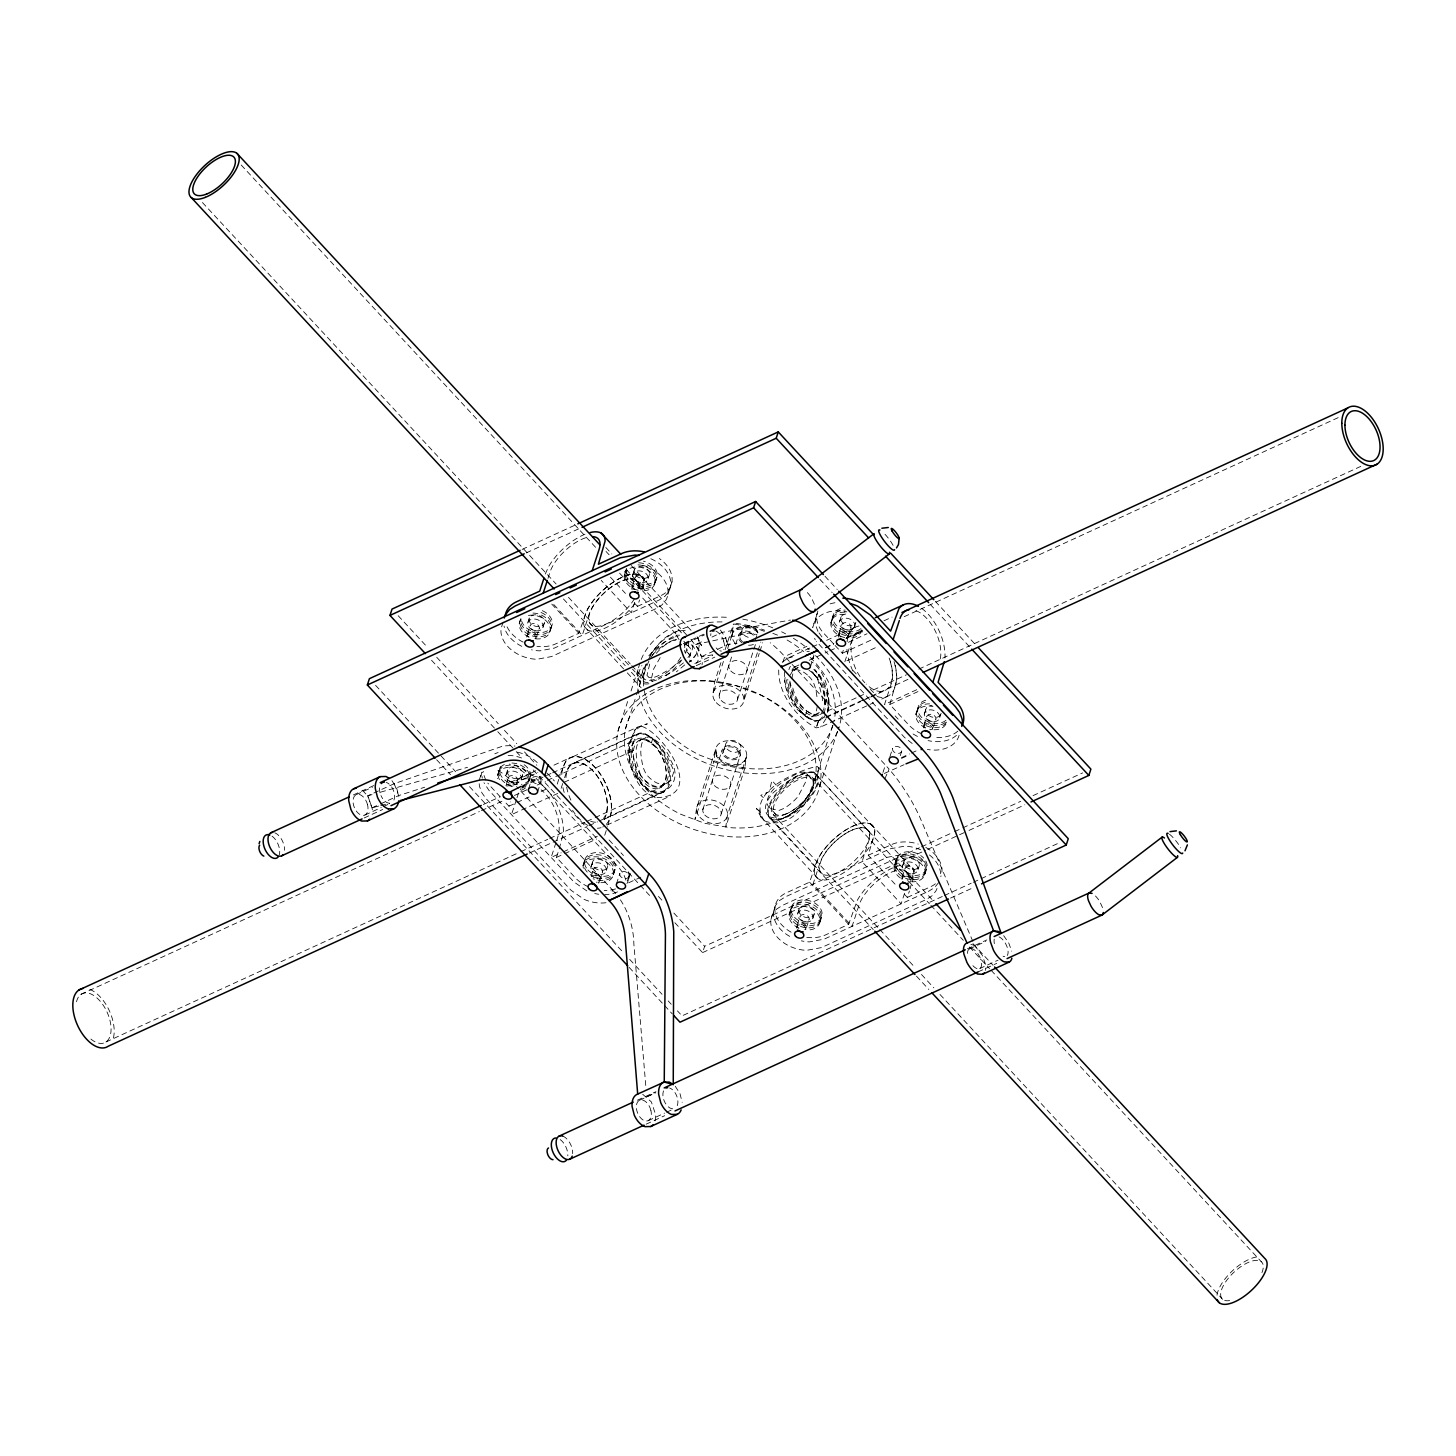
<?xml version="1.0" encoding="UTF-8"?>
<svg xmlns="http://www.w3.org/2000/svg" width="1456" height="1456" viewBox="0 0 1456 1456"><rect width="100%" height="100%" fill="white"/><g stroke="black" fill="none" stroke-linecap="round" stroke-linejoin="round"><path stroke-width="0.75" stroke-dasharray="5 3.75" d="M824.187 713.44L825.443 707.197L824.66 691.764L819.764 675.93L814.905 669.796L820.056 675.802A31.741 17.472 65.4 0 1 827.9 711.729M827.845 711.001C830.138 693.602 826.535 671.98 811.119 661.461M641.787 726.307C665.228 734.625 705.286 796.104 657.475 797.597C629.538 793.229 615.287 730.694 647.356 723.85L637.582 727.09L570.388 757.884M697.096 636.854C702.556 645.718 696.678 656.237 689.452 662.043L695.804 654.927M764.273 820.62C745.053 793.52 796.086 770.77 817.125 766.329L873.691 827.336A38.165 16.344 -42.8 0 1 836.272 876.803A38.165 16.344 -42.8 0 1 823.532 850.359A38.165 16.344 -42.8 0 1 873.691 827.336M827.499 712.494L828.773 702.793M673.782 771.844L670.961 780.543L660.587 786.367M778.723 669.96C778.068 693.456 795.868 717.189 816.124 727.854L820.674 727.017L873.6 702.757M784.602 671.616C782.928 691.764 797.142 712.839 814.978 721.539L821.876 719.428M785.112 677.44L784.456 682.245L787.387 693.511A25.425 14.742 61 0 0 797.761 709.855L805.587 716.316L808.917 717.48L819.146 713.622A25.334 13.941 65.4 0 1 807.152 711.256L802.948 707.489A25.334 13.941 65.4 0 1 792.191 684.538M764.327 631.322L754.718 627.682L733.478 623.969L731.804 635.653A15.907 11.393 18 0 1 742.851 627.336A15.907 11.393 18 0 1 759.322 633.651M689.616 657.42L691.072 651.596L690.18 648.102L683.792 641.222M643.042 589.225L644.153 583.31A38.693 16.58 -42.8 0 0 621.967 577.304A38.693 16.58 -42.8 0 0 587.423 609.336L578.815 633.287L555.646 643.916A31.795 22.805 18 0 1 536.918 646.3M825.497 704.504L827.9 693.311L825.516 703.703M503.157 622.094L501.101 628.41A31.795 22.805 18 0 0 536.845 659.277L551.533 656.565L656.547 608.39L662.116 604.804L665.993 600.036A31.795 22.805 18 0 0 640.258 564.582M519.282 623.514L520.666 619.291A15.907 11.393 18 0 0 534.479 634.197A15.907 11.393 18 0 0 551.551 626.371A15.907 11.393 18 0 0 537.737 611.465M527.982 622.167L529.347 617.963M480.717 776.266L482.082 772.044A31.795 22.805 18 0 0 482.3 778.177M527.363 634.434L530.093 625.989M547.984 578.378L550.04 572.044A32.287 13.832 -42.8 0 1 587.605 537.228M536.627 636.545L539.357 628.118M542.87 627.718A7.953 5.697 18 0 0 533.606 619A7.953 5.697 18 0 0 529.784 628.118A7.953 5.697 18 0 0 542.87 627.718L544.235 623.496A7.953 5.697 18 0 0 534.971 614.778A7.953 5.697 18 0 0 531.149 623.896A7.953 5.697 18 0 0 544.235 623.496M497.533 775.575L499.59 769.259M550.168 630.594L552.224 624.26M506.215 774.228L507.58 770.024M506.288 784.384L508.344 778.05M506.069 803.093L508.963 806.205L510.346 801.91M516.243 784.402L517.608 780.179M521.102 779.779A7.953 5.697 18 0 0 511.839 771.061A7.953 5.697 18 0 0 508.017 780.179A7.953 5.697 18 0 0 521.102 779.779L522.467 775.557A7.953 5.697 18 0 0 513.222 766.839A7.953 5.697 18 0 0 509.4 775.957A7.953 5.697 18 0 0 522.467 775.557M516.298 799.872L511.493 814.632L519.537 810.956M516.971 797.761L518.354 793.556A32.287 17.763 65.4 0 1 520.829 788.733M530.475 776.321L528.419 782.655A15.907 11.393 18 0 0 512.567 767.385A15.907 11.393 18 0 0 497.643 778.651M528.492 789.152L531.913 778.632M537.537 792.21L540.959 781.69A4.768 3.422 18 0 0 535.153 776.594A4.768 3.422 18 0 0 533.187 782.181A4.768 3.422 18 0 0 540.959 781.69M624.296 575.338L626.353 569.023A15.907 11.393 18 0 0 640.167 583.929A15.907 11.393 18 0 0 657.238 576.085A15.907 11.393 18 0 0 643.425 561.197M557.248 784.056L560.032 775.484M560.724 773.336L565.656 761.379A38.693 21.294 65.4 0 1 594.794 767.13A38.693 21.294 65.4 0 1 611.575 810.919L608.208 824.551M561.142 788.278L563.891 779.834M564.582 777.722L566.621 771.407A32.287 17.763 65.4 0 1 593.411 771.389A32.287 17.763 65.4 0 1 606.297 814.195L604.24 820.511M632.705 575.011L634.07 570.788M632.359 586.258L635.107 577.814M555.955 842.66L551.169 857.42L561.215 852.816M556.647 840.549L558.012 836.326A32.287 17.763 65.4 0 0 541.122 789.771M634.707 602.256L631.285 612.812L601.219 580.38M641.641 588.388L644.371 579.943M634.47 603.13L637.473 606.369L639.566 599.945M588.206 886.704A31.795 22.805 18 0 1 575.193 877.659L556.447 857.42L558.522 850.996M559.231 848.848L563.308 833.069A38.693 21.294 65.4 0 0 546.51 789.279A38.693 21.294 65.4 0 0 517.371 783.528M648.138 578.542L649.522 574.319M655.182 582.418L657.238 576.085M618.036 731.039L627.627 701.519M631.049 690.981L638.602 667.776M667.885 594.394L671.999 581.745M832.65 725.579L814.832 780.416A98.225 70.416 18 0 1 729.583 827.627L704.558 823.259L680.589 814.195A98.225 70.416 18 0 1 625.589 728.51L635.872 696.896M636.545 694.785L644.771 669.469M584.584 860.933L582.527 867.266A15.907 11.393 18 0 1 599.599 859.422A15.907 11.393 18 0 1 613.413 874.328A15.907 11.393 18 0 1 596.341 882.154M590.936 866.921L592.301 862.698M591.282 876.057L593.338 869.742M604.713 835.271L607.498 826.699M656.274 653.344A25.425 9.864 -46.4 0 1 670.688 641.332L674.929 639.421L676.294 635.18L682.573 635.216M599.854 880.298L602.602 871.853M606.369 870.451L607.753 866.229M639.093 740.485L649.321 736.627L652.652 737.792L660.478 744.253A25.425 14.742 61 0 1 670.87 760.596C686.395 786.586 654.709 805.35 639.384 779.834L640.767 775.593L637.328 769.569A25.334 13.941 65.4 0 1 646.792 740.485L655.291 746.619A25.334 13.941 65.4 0 1 665.41 780.216A25.334 13.941 65.4 0 1 644.389 780.216L640.767 775.593L644.717 780.07A25.425 14.742 61 0 0 658.294 786.568C670.088 785.439 669.851 771.225 666.029 762.817M573.1 763.69L639.475 733.242L643.261 732.568L651.687 737.5L652.707 738.811L651.323 743.07L655.637 746.473A25.425 14.742 61 0 1 666.065 762.671M613.413 874.328L615.469 868.013M612.212 891.381L612.612 890.144L516.552 786.549M616.452 883.901L619.874 873.363M627.463 880.844L628.846 876.621A4.768 3.422 18 0 0 623.223 871.434A4.768 3.422 18 0 0 621.02 876.931A4.768 3.422 18 0 0 628.846 876.621M628.846 877.859L630.23 873.655A31.795 22.805 18 0 1 628.337 879.297M720.92 662.626L714.641 681.972L712.967 693.657L723.432 661.424M725.106 649.74L733.478 623.969M727.618 648.539L732.15 634.598M719.191 695.076L732.222 655.018M735.644 644.462L738.392 636.035M739.957 635.926L742.014 629.593M715.751 749.167L717.007 755.318A15.907 11.393 18 0 0 741.978 762.726A15.907 11.393 18 0 0 738.01 743.233A15.907 11.393 18 0 0 715.751 749.167L696.569 808.207L694.949 819.619L714.132 760.578M716.68 756.374L715.424 750.222L713.786 761.634L723.395 765.274L744.635 768.986L746.309 757.302A15.907 11.393 18 0 1 733.278 765.656A15.907 11.393 18 0 1 716.68 756.374L717.007 755.318M755.227 640.367L757.284 634.033M737.628 699.299L756.811 640.258M702.811 809.645L721.994 750.586M723.486 750.877L725.543 744.562M757.357 652.798L745.49 689.307L743.852 700.718L759.213 653.471M758.048 650.65L760.833 642.06M759.905 651.323L762.689 642.733M738.92 754.517L740.977 748.202M721.23 813.849L740.412 754.809M746.637 756.246L727.454 815.287L725.78 826.972L744.981 767.931M782.946 662.061L784.766 656.474L806.879 646.337M674.874 922.722L702.593 952.606L704.649 946.291L919.446 847.756M816.834 614.905L812.721 627.554A31.795 22.805 18 0 1 846.846 611.884M810.264 667.194L813.686 656.656M830.903 622.658L832.959 616.325M805.532 715.296L806.915 711.038L802.602 707.634A25.425 14.742 61 0 1 792.228 691.291L789.571 679.916A26.991 14.851 65.4 0 0 805.841 712.566A26.991 14.851 65.4 0 0 824.606 705.359A26.991 14.851 65.4 0 0 811.738 671.434M818.854 674.274L817.471 678.514L820.911 684.538A25.334 13.941 65.4 0 1 823.969 707.47M839.584 621.312L840.949 617.089M838.965 633.56L841.714 625.134M835.107 645.499L842.332 653.271L843.716 648.994M848.229 635.69L850.977 627.245M854.472 626.863A7.953 5.697 18 0 0 845.208 618.127A7.953 5.697 18 0 0 841.386 627.263A7.953 5.697 18 0 0 854.472 626.863L855.837 622.64A7.953 5.697 18 0 1 842.769 623.041A7.953 5.697 18 0 1 846.591 613.922M844.862 661.716L851.724 640.622A32.287 17.763 65.4 0 1 862.443 631.758M770.952 919.464L775.047 906.815M819.655 786.331L838.838 727.29M789.134 914.568L791.19 908.235M797.815 913.221L799.18 908.999M791.118 932.186A31.795 22.805 18 0 1 786.404 892.801L809.572 882.172L818.181 858.221A38.693 16.58 -42.8 0 1 852.725 826.189A38.693 16.58 -42.8 0 1 874.91 832.195L868.231 855.273L896.787 886.067M797.196 925.47L799.945 917.043M806.46 927.599L809.208 919.155M812.703 918.772A7.953 5.697 18 0 0 803.439 910.055A7.953 5.697 18 0 0 799.617 919.173A7.953 5.697 18 0 0 812.703 918.772L814.068 914.55A7.953 5.697 18 0 0 804.804 905.832A7.953 5.697 18 0 0 801 914.95A7.953 5.697 18 0 0 814.068 914.55M921.575 733.769A31.795 22.805 18 0 1 908.562 724.724L889.816 704.486L896.678 680.152A38.693 21.294 65.4 0 0 894.257 662.007M820.019 921.63L822.076 915.314M882.973 772.463L885.394 765.019L790.863 663.062M889.889 756.756L892.619 748.329M900.281 755.609L901.664 751.387A4.768 3.422 18 0 0 895.859 746.309A4.768 3.422 18 0 0 893.893 751.897A4.768 3.422 18 0 0 901.664 751.387M915.897 714.332L917.953 707.998M806.751 937.355A31.795 22.805 18 0 0 825.479 934.952L848.648 924.323L857.256 900.372A38.693 16.58 -42.8 0 1 891.8 868.34A38.693 16.58 -42.8 0 1 913.986 874.346L910.091 888.852M924.305 713.986L925.67 709.782M923.959 725.234L926.708 716.807M933.223 727.363L935.971 718.936M939.739 717.535L941.122 713.313M894.13 866.393L896.186 860.077M902.538 866.047L903.903 861.843M902.21 877.313L904.94 868.868M904.54 893.311L901.118 903.848L862.043 861.697L868.886 840.622A32.287 13.832 -42.8 0 0 851.341 830.448A32.287 13.832 -42.8 0 0 819.892 863.099L813.03 884.174L852.106 926.325L858.967 905.25A32.287 13.832 -42.8 0 1 890.417 872.599A32.287 13.832 -42.8 0 1 907.962 882.773M911.474 879.424L914.204 870.997M904.303 894.184L907.306 897.424L909.399 890.999M917.99 869.596L919.355 865.374M925.015 873.473L927.072 867.139M564.2 782.254L629.356 752.388L633.342 741.741L630.357 743.488M649.722 664.082L646.955 675.366L652.47 681.317M884.866 778.814L889.052 769.096L885.394 765.019M545.308 573.992L548.33 567.185A38.693 16.58 -42.8 0 1 586.641 533.606M826.043 718.645L820.674 727.017M685.539 653.325L687.086 647.301L686.195 643.807M822.476 716.898L818.763 720.866M646.1 664.063L640.822 676.348L639.512 686.049M847.902 636.126L850.741 630.612A38.693 21.294 65.4 0 1 855.127 626.972M790.226 675.093L792.392 671.216L796.942 668.249M648.739 658.986C655.855 644.535 670.324 627.955 688.069 630.921M687.924 657.584L689.343 655.728A31.249 16.38 -32.7 0 0 691.746 640.458M660.187 657.566L653.853 668.559L651.087 679.843M938.574 882.645L934.697 887.432L929.11 890.999L824.114 939.175L809.427 941.886A31.795 22.805 18 0 1 801.31 940.831M634.179 731.058L637.382 727.272L637.601 728.655L634.652 730.002M680.735 660.605L670.597 668.795L659.768 674.929A25.425 9.864 -46.4 0 1 648.557 677.095M683.446 662.862L672.217 671.78L658.385 679.188M684.72 664.901L676.403 671.817M819.346 712.475L813.831 715.224L807.152 711.256M782.236 662.298L787.569 658.258L810.209 647.884M535.753 770.734L511.584 782.855L511.984 781.617L534.115 771.462M522.995 785.421L541.141 776.321M629.356 752.388L633.706 750.368M522.14 549.385L577.905 523.814M526.289 552.88L579.979 528.237M637.473 606.369L660.642 595.741A31.795 22.805 18 0 0 659.368 558.522M353.353 794.94L373.974 785.476M683.319 643.57L703.94 634.124M356.156 794.685L372.481 787.186M686.122 643.315L704.504 634.871M712.73 654.836L701.519 656.656L695.64 644.535L703.812 640.786M711.984 637.036L722.194 632.359L788.606 620.383A60.388 21.494 57.6 0 1 790.517 620.129M378.615 806.096L372.099 807.789L367.676 795.85L394.23 783.674L502.12 746.327A75.403 53.544 75.7 0 1 514.969 746.091M372.099 807.789L378.232 804.968M380.271 804.04L398.653 795.595L424.642 787.241M701.519 656.656L715.824 650.086M717.863 649.158L728.073 644.462L737.027 643.261M364.91 815.051L381.235 807.552M383.292 806.624L389.407 803.803M696.332 663.026L712.676 655.528M364.164 817.963L382.728 809.463M696.241 665.647L714.805 657.129M521.758 779.906L537.846 772.517M553.953 765.146L570.042 757.757M812.266 646.937L818.436 644.098M826.662 640.331L855.473 627.117M483.319 804.495L499.845 796.923M522.54 786.513L551.442 773.263M552.643 772.79L633.997 735.389M825.588 647.501L833.833 643.716M846.227 638.037L862.735 630.448M884.01 620.784L892.055 617.107M825.534 647.902L833.706 644.153M845.954 638.529L858.203 632.923M81.008 994.321L479.37 811.593M481.426 810.646L502.065 801.182M514.441 795.486L526.835 789.807M537.155 785.075L545.418 781.29M547.474 780.343L553.662 777.504M555.737 776.558L636.217 739.63M794.794 666.903L798.907 665.01M809.227 660.26L827.809 651.742M829.884 650.796L836.072 647.956M848.448 642.278L867.03 633.76M904.176 616.707L1339.684 416.944M797.651 667.74L790.826 670.888L795.103 669.76M651.396 737.646L656.674 742.378A31.741 17.472 65.4 0 1 669.341 784.456A31.741 17.472 65.4 0 1 643.006 784.475L638.183 778.305A31.741 17.472 65.4 0 1 630.339 742.378A31.741 17.472 65.4 0 1 651.396 737.646L651.687 737.5M508.963 806.205L514.987 803.439M517.007 802.511L529.074 796.978M541.141 791.445L549.185 787.751M842.332 653.271L872.508 639.439M656.674 742.378L666.721 755.154L673.327 769.66M521.557 810.027L557.757 793.411M846.882 660.787L877.058 646.955M638.183 778.305L632.632 754.299A31.268 14.36 75.9 0 1 639.475 733.242M801.219 711.893L806.842 716.461A31.741 17.472 65.4 0 0 824.387 717.644M105.997 1041.986L518.791 852.615M520.866 851.669L547.693 839.366M549.749 838.419L584.839 822.312M586.914 821.366L593.102 818.527M595.158 817.58L661.206 787.296M819.783 714.55L856.929 697.515M858.985 696.569L865.192 693.729M873.436 689.944L906.469 674.783M918.845 669.105L1362.598 465.538M529.274 853.089L587.077 826.571M589.134 825.625L597.397 821.839M599.453 820.893L663.445 791.536M826.134 716.898L869.469 697.024M871.543 696.077L908.69 679.042M604.131 819.309L666.484 790.717M825.952 717.553L860.642 701.646M862.698 700.7L885.139 690.417M881.754 699.026L887.869 696.223M606.879 825.115L670.67 795.85M563.235 851.887L597.433 836.199M916.716 689.725L884.538 704.486L891.381 683.41A32.287 17.763 65.4 0 0 889.143 658.057M556.447 857.42L562.471 854.654M564.491 853.726L596.669 838.965M889.816 704.486L917.972 691.582M628.701 882.773L640.767 877.222M901.482 757.63L909.527 753.953M911.529 753.025L917.571 750.259M868.231 855.273L891.4 844.644A31.795 22.805 18 0 1 918.208 844.098M921.521 846.81L952.497 832.595M954.572 831.649L960.76 828.792M962.835 827.845L1020.656 801.328M1033.05 795.631L1082.627 772.899M702.593 952.606L925.652 850.286M927.727 849.339L966.966 831.34M969.041 830.393L1024.806 804.804M907.306 897.424L930.493 886.795A31.795 22.805 18 0 0 936.062 883.21M942.287 896.496L682.045 1015.869L677.422 1010.883M944.343 895.549L971.207 883.228M973.263 882.281L1060.004 842.478M950.55 898.079L973.281 887.65M637.364 1100.208L655.928 1091.709M967.33 948.857L986.877 939.921M646.701 1096.714L654.872 1092.965M639.457 1100.263L655.801 1092.764M969.441 948.893L985.785 941.413M648.229 1120.647L664.555 1113.148M666.611 1112.22L672.727 1109.399M979.651 968.604L998.033 960.177M646.118 1124.196L664.682 1115.678M978.195 971.862L996.741 963.344M656.51 680.025L647.956 682.646L644.571 682.154L632.468 669.105M901.482 758.394L909.363 754.9M884.338 773.445L904.049 764.709M367.676 795.85L372.008 794.612M380.689 792.137L467.522 767.312M787.569 658.258L794.594 656.31M667.412 783.219L663.135 784.347A25.425 14.742 61 0 1 649.558 777.85C642.824 771.953 641.969 762.271 640.858 753.971A24.952 11.466 75.9 0 1 646.3 737.173M380.78 805.55L389.444 803.312M695.64 644.535L748.566 633.069A72.236 25.717 57.6 0 1 756.847 634.707M674.929 639.421L676.676 639.475M735.953 623.295L755.063 626.626L764.673 630.266M970.861 944.325L974.61 945.526M772.863 633.36L779.015 635.69M684.029 644.007L687.778 645.518M770.479 808.59L779.015 810.428L783.637 808.553A25.425 9.864 -46.4 0 0 798.052 796.541L806.278 780.707L807.152 774.264L805.769 772.772L812.685 780.252A25.334 10.847 -42.8 0 1 787.842 813.085A25.334 10.847 -42.8 0 1 779.379 795.522A25.334 10.847 -42.8 0 1 812.685 780.252M769.496 816.907L780.216 819.2L786.477 817.344A31.741 13.595 -42.8 0 0 817.398 785.239A31.741 13.595 -42.8 0 0 800.145 775.229L793.684 778.814A31.741 13.595 -42.8 0 0 769.205 807.334A31.741 13.595 -42.8 0 0 780.471 819.473C799.435 812.448 813.212 793.265 815.014 773.391M764.546 820.911C794.303 832.177 815.906 792.574 818.727 768.058M642.678 1094.257L651.342 1101.883L655.619 1114.532A17.181 10.483 68.6 0 1 654.618 1122.085M913.076 734.024L920.21 737.992M912.184 743.488L904.449 737.373L816.288 641.332M586.841 890.926L573.828 881.863L488.834 790.189L483.993 782.746M652.707 738.811L657.02 742.214M651.141 742.833L644.407 738.884L641.386 739.43A24.934 11.448 75.9 0 0 636.054 750.331L636.691 762.635L640.604 775.284M763.381 797.633L760.742 795.322L769.168 791.7L771.917 780.543L776.175 785.13M362.435 790.28L368.022 796.305L372.299 808.935A17.181 10.483 68.6 0 1 372.19 812.994M690.927 639.603L698.844 649.522L701.847 657.766A17.181 8.336 62.4 0 1 702.01 664.791M974.246 945.181L982.163 955.1L985.166 963.362A17.181 8.336 62.4 0 1 985.33 970.388M690.49 655.309L686.449 651.451L690.435 655.746M759.013 809.736L760.942 816.998L760.305 816.325L818.199 878.787M935.334 601.346L975.374 644.535M930.202 604.349L970.242 647.538M824.951 576.248L837.273 589.534M819.819 579.251L832.14 592.537M833.669 643.934L823.568 633.051A31.795 22.805 18 0 1 817.872 611.065M853.107 670.597L856.201 673.928M870.106 688.943L876.294 695.604M895.112 715.897L898.134 719.155M789.334 661.406L781.271 652.761A72.236 25.717 57.6 0 0 770.242 642.769M631.212 565.492L643.224 578.451M871.052 824.187L913.076 869.505M640.039 575.32L694.275 633.851M699.371 643.097L701.756 645.681L697.297 637.109M605.805 547.456L611.829 553.935M626.298 569.551L638.329 582.527M815.433 773.737L934.333 901.992M972.954 943.634L993.028 965.292M635.617 579.907L688.743 637.2M868.795 831.412A31.741 13.595 -42.8 0 0 827.044 850.559A31.741 13.595 -42.8 0 0 837.655 872.544A31.741 13.595 -42.8 0 0 868.795 831.412L813.667 771.953C798.616 772.226 784.584 783.182 773.336 792.61A31.249 16.38 -32.7 0 0 765.346 809.281L766.493 813.649L822.622 874.201M606.024 551.46L609.118 554.791M624.551 571.444L683.246 634.743M811.975 777.067L907.725 880.352M909.272 882.008L929.347 903.666M930.875 905.341L963.308 940.321M969.496 946.982L989.57 968.64M991.117 970.297L1261.369 1261.806M241.205 165.019L596.396 548.148M619.564 573.136L634.998 589.789M642.715 598.107L678.241 636.418M610.428 577.195L625.443 593.411M775.848 814.395L768.076 806.005A24.952 13.086 -32.7 0 1 773.518 789.207L783.656 781.017L794.557 774.956A25.425 9.864 -46.4 0 1 805.805 772.645M773.209 814.577L878.223 927.854M879.77 929.51L915.296 967.821M921.466 974.483L933.824 987.805M940.012 994.484L1222.621 1299.298M202.439 202.53L556.101 583.983M568.459 597.306L630.23 663.936M631.777 665.592L644.116 678.933M589.462 622.695L631.012 667.54M769.769 817.926L873.236 929.529M916.479 976.157L928.837 989.498M563.454 598.98L625.225 665.61M631.394 672.272L640.676 682.263M758.867 810.992L756.483 808.426L760.942 816.998M584.548 626.772L625.789 671.252M627.299 672.872L641.113 687.778M553.717 604.477L582.273 635.289L589.134 614.195A32.287 13.832 -42.8 0 1 620.584 581.545A32.287 13.832 -42.8 0 1 638.128 591.718M551.769 604.094L578.815 633.287M809.572 882.172L848.648 924.323M547.147 773.172L554.354 780.944M609.045 839.948L623.477 855.509M398.18 615.724L427.445 647.283M436.691 657.257L498.28 723.705M504.449 730.348L516.771 743.634M524.469 751.933L536.791 765.219M658.458 896.459L663.062 901.446M673.855 913.058L704.649 946.291M431.54 660.26L496.223 730.02M497.77 731.695L514.714 749.967M516.243 751.624L520.866 756.61M533.187 769.896L651.778 897.788M515.024 784.893L511.984 781.617A63.573 45.154 75.7 0 0 494.949 768.95M500.3 796.869L490.199 785.967A31.795 22.805 18 0 1 487.851 783.128M375.575 685.321L455.655 771.698M469.524 786.64L623.514 952.752M629.684 959.395L662.025 994.284M668.177 1000.927L671.252 1004.24M436.654 759.741L450.523 774.701M629.156 967.385L663.044 1003.93M664.591 1005.586L672.29 1013.904M813.522 674.037L817.471 678.514L813.868 673.891A25.334 13.941 65.4 0 0 809.645 670.124M808.681 676.257C815.433 682.154 816.27 691.837 817.398 700.136M1003.675 935.644L1008.717 942.924L1011.72 951.187M720.356 630.048L725.397 637.328L728.4 645.59M675.275 1086.285L680.007 1093.711L682.172 1102.356M391.955 780.707L396.687 788.115L398.853 796.76M819.018 632.887L822.203 637.273M679.078 639.639L676.294 635.18C658.112 642.697 644.972 661.333 643.224 680.716M638.474 778.177L639.384 779.834M726.38 640.968L728.073 644.462M972.845 941.377L920.247 818.181A75.403 26.845 57.6 0 0 889.052 769.096M1102.538 907.634L1099.899 901.828A12.467 4.768 58.5 0 0 1094.02 894.676M814.414 604.258L811.775 598.434A12.467 4.768 58.5 0 0 805.896 591.3M817.653 678.824L822.312 697.879A24.934 11.448 75.9 0 1 822.185 703.776M817.963 631.431L815.669 625.243A31.795 22.805 18 0 1 817.344 613.467M814.632 638.256L815.233 639.876M625.898 880.17L623.605 873.982L619.364 868.158L534.37 776.485L521.375 767.421A31.795 22.805 18 0 0 509.418 764.091M394.23 783.674L398.653 795.595M645.754 1085.466L633.851 943.816A60.388 42.879 75.7 0 0 618.563 897.224M748.22 637.346A7.953 5.697 18 0 1 742.178 629.119A7.953 5.697 18 0 1 752.388 626.753A7.953 5.697 18 0 1 756.647 635.38M742.542 641.823A7.953 5.697 18 0 1 742.414 633.014A7.953 5.697 18 0 1 754.008 635.799M1169.459 834.215A12.722 2.493 52.6 0 1 1180.725 847.847M562.871 1136.153A12.722 7.007 65.4 0 1 572.663 1153.643M560.196 1139.575A12.722 7.007 65.4 0 1 567.822 1155.864M885.011 534.279A12.722 2.493 52.6 0 1 893.747 546.692M274.729 832.777A12.722 7.007 65.4 0 1 284.521 850.268M272.054 836.181A12.722 7.007 65.4 0 1 279.261 854.945M813.74 654.854A4.768 3.422 18 0 1 810.355 658.585M806.952 651.633A4.768 3.422 18 0 1 809.281 651.542M685.23 652.852A10.938 5.314 62.4 0 1 684.484 650.25M684.393 645.791A10.938 5.314 62.4 0 1 687.541 643.042A11.211 5.442 62.4 0 1 697.206 653.471A10.938 5.314 62.4 0 1 694.912 663.299A11.211 5.442 62.4 0 1 689.598 660.096M967.512 953.425A10.938 5.314 62.4 0 1 970.861 948.639M972.917 965.692A11.211 5.442 62.4 0 0 978.214 968.877A10.938 5.314 62.4 0 0 980.543 959.067M970.934 948.384A11.211 5.442 62.4 0 1 980.598 958.812M721.448 651.105A11.211 5.442 62.4 0 1 719.774 650.668M717.972 649.594A11.211 5.442 62.4 0 1 716.152 647.92M715.842 631.03A11.211 5.442 62.4 0 1 723.832 641.04M999.089 936.881A11.211 5.442 62.4 0 1 1007.079 946.891A10.938 5.314 62.4 0 1 1007.279 955.5M994.357 943.652A10.938 5.314 62.4 0 1 994.248 939.193M1004.767 956.701A11.211 5.442 62.4 0 1 1003.093 956.264M710.746 635.653A10.938 5.314 62.4 0 1 710.928 633.615M723.523 641.022A10.938 5.314 62.4 0 1 723.705 649.649M612.594 890.162A60.388 42.879 75.7 0 1 615.651 893.529M677.24 1105.65A10.938 6.679 68.6 0 0 677.422 1098.115A11.211 6.843 68.6 0 0 669.651 1088.014M663.554 1090.89A10.938 6.679 68.6 0 0 663.372 1098.443A11.211 6.843 68.6 0 0 673.054 1108.853M393.921 800.054A10.938 6.679 68.6 0 0 394.103 792.519A11.211 6.843 68.6 0 0 386.331 782.418M389.735 803.275A11.211 6.843 68.6 0 1 380.981 795.577M380.052 792.847A10.938 6.679 68.6 0 1 379.67 787.532M605.987 902.738A31.795 22.805 18 0 1 584.093 899.353L571.08 890.308L486.086 798.634L481.863 792.792L479.552 786.604A31.795 22.805 18 0 1 483.61 771.534M505.887 785.639A4.768 3.422 18 0 1 513.859 785.894M591.464 876.603A4.768 3.422 18 0 1 598.853 877.568A4.768 3.422 18 0 1 597.124 882.718M617.508 891.873A31.795 22.805 18 0 1 604.804 894.603M598.78 894.257A31.795 22.805 18 0 1 594.721 893.529M628.646 871.744A31.795 22.805 18 0 1 626.954 883.501M508.126 755.336A31.795 22.805 18 0 1 524.105 758.995M959.085 735.316A31.795 22.805 18 0 1 927.363 749.44M840.858 637.055A4.768 3.422 18 0 1 840.094 631.795A4.768 3.422 18 0 1 846.955 632.687A4.768 3.422 18 0 1 846.537 637.783M924.979 727.964A4.768 3.422 18 0 1 925.998 723.013A4.768 3.422 18 0 1 932.677 725.215A4.768 3.422 18 0 1 930.493 729.784M956.465 735.353A31.795 22.805 18 0 1 928.091 740.594M830.12 603.858A31.795 22.805 18 0 1 837.528 602.475M925.088 862.207A31.795 22.805 18 0 0 901.992 854.581L887.305 857.293L782.291 905.468L776.703 909.054L772.845 913.822A31.795 22.805 18 0 0 806.679 950.331L821.366 947.619L926.38 899.444L931.949 895.859L935.826 891.09A31.795 22.805 18 0 0 937.318 887.396M798.216 928.2A4.768 3.422 18 0 1 798.889 923.377A4.768 3.422 18 0 1 805.441 924.869A4.768 3.422 18 0 1 804.768 929.692M902.574 879.151A4.768 3.422 18 0 1 904.576 874.965A4.768 3.422 18 0 1 910.692 876.985A4.768 3.422 18 0 1 909.763 881.535M920.72 849.813A31.795 22.805 18 0 0 904.722 846.136L890.035 848.848L785.039 897.023L779.451 900.609L775.575 905.395A31.795 22.805 18 0 0 791.573 937.355M929.438 854.963A31.795 22.805 18 0 1 940.631 875.001M528.364 637.146A4.768 3.422 18 0 1 529.056 632.323A4.768 3.422 18 0 1 535.608 633.833A4.768 3.422 18 0 1 534.916 638.656M634.27 589.735A4.768 3.422 18 0 1 633.233 584.693A4.768 3.422 18 0 1 639.748 584.893A4.768 3.422 18 0 1 640.767 589.935M650.868 558.758A31.795 22.805 18 0 1 668.741 591.591L664.864 596.378L659.277 599.963L554.281 648.12L539.594 650.85A31.795 22.805 18 0 1 531.476 649.795M521.739 646.318A31.795 22.805 18 0 1 504.049 626.098M798.998 928.164A15.907 11.393 18 0 1 792.847 908.69A15.907 11.393 18 0 1 818.145 914.477A15.907 11.393 18 0 1 806.988 930.002M900.445 878.004A15.907 11.393 18 0 1 899.808 859.386A15.907 11.393 18 0 1 923.759 867.303A15.907 11.393 18 0 1 912.002 881.826M925.816 860.987A15.907 11.393 18 0 1 911.365 875.238A15.907 11.393 18 0 1 897.679 856.401A15.907 11.393 18 0 1 923.705 858.075M925.779 847.41A31.795 22.805 18 0 1 940.794 876.639M528.419 615.433A15.907 11.393 18 0 1 550.077 627.536A15.907 11.393 18 0 1 533.114 638.42M529.165 637.109A15.907 11.393 18 0 1 522.176 618.309M629.975 568.35A15.907 11.393 18 0 1 653.926 576.267A15.907 11.393 18 0 1 642.169 590.772M638.11 590.244A15.907 11.393 18 0 1 627.172 570.133M532.987 613.049A15.907 11.393 18 0 1 550.95 627.481A15.907 11.393 18 0 1 532.459 635.963A15.907 11.393 18 0 1 520.92 618.582M634.725 603.749A38.165 16.344 -42.8 0 1 586.258 629.047A38.165 16.344 -42.8 0 1 611.556 583.365A38.165 16.344 -42.8 0 1 642.715 589.316M634.361 598.889A31.741 13.595 -42.8 0 1 592.428 625.589A31.741 13.595 -42.8 0 1 610.301 587.787A31.741 13.595 -42.8 0 1 637.837 591.555M638.001 564.873A15.907 11.393 18 0 1 655.946 579.306A15.907 11.393 18 0 1 637.455 587.787A15.907 11.393 18 0 1 625.934 570.424M638.693 562.78A15.907 11.393 18 0 1 656.638 577.195A15.907 11.393 18 0 1 638.147 585.676A15.907 11.393 18 0 1 626.608 568.313M542.36 610.665A15.907 11.393 18 0 1 546.564 631.267A15.907 11.393 18 0 1 521.448 620.256M523.104 642.096A31.795 22.805 18 0 1 505.96 623.969M861.788 629.72A15.907 11.393 18 0 1 848.775 638.092M844.717 637.564A15.907 11.393 18 0 1 830.812 624.169A15.907 11.393 18 0 1 843.916 614.305M915.933 610.628A32.287 17.763 65.4 0 1 939.666 661.261M921.739 608.444A38.693 21.294 65.4 0 1 944.944 658.003M945.836 724.233A15.907 11.393 18 0 1 929.711 729.238M925.761 727.927A15.907 11.393 18 0 1 916.243 712.876A15.907 11.393 18 0 1 932.968 706.506M940.649 714.714A7.953 5.697 18 0 1 927.363 714.314A7.953 5.697 18 0 1 932.186 705.596M861.515 630.448A15.907 11.393 18 0 1 842.751 634.67A15.907 11.393 18 0 1 831.776 619.564A15.907 11.393 18 0 1 848.648 612.721M946.527 722.121A15.907 11.393 18 0 1 919.955 721.302A15.907 11.393 18 0 1 929.601 703.867M945.272 722.394A15.907 11.393 18 0 1 920.647 719.191A15.907 11.393 18 0 1 926.398 702.047M860.278 630.721A15.907 11.393 18 0 1 834.47 626.08A15.907 11.393 18 0 1 845.281 610.082M860.951 628.61A15.907 11.393 18 0 1 836.326 625.407A15.907 11.393 18 0 1 842.078 608.244M945.945 720.283A15.907 11.393 18 0 1 921.32 717.08A15.907 11.393 18 0 1 927.072 699.936M957.83 731.149A31.795 22.805 18 0 1 933.514 737.118M525.525 787.86A15.907 11.393 18 0 1 519.282 790.735M595.54 822.203A31.741 17.472 65.4 0 1 590.408 821.184M570.898 800.145A31.741 17.472 65.4 0 1 566.548 786.64M565.965 777.577A31.741 17.472 65.4 0 1 593.411 771.389A31.741 17.472 65.4 0 1 603.639 818.217M601.073 827.663A38.165 21.003 65.4 0 1 597.342 828.227M587.951 825.497A38.165 21.003 65.4 0 1 572.572 810.337M564.182 792.446A38.165 21.003 65.4 0 1 562.78 786.859M561.798 774.556A38.165 21.003 65.4 0 1 597.797 770.661A38.165 21.003 65.4 0 1 602.766 826.99M526.217 785.749A15.907 11.393 18 0 1 519.974 788.624M499.463 779.633A15.907 11.393 18 0 1 513.258 765.274A15.907 11.393 18 0 1 528.146 783.364M521.921 787.532A32.287 17.763 65.4 0 1 524.488 785.712M583.31 868.213A15.907 11.393 18 0 1 598.926 857.056A15.907 11.393 18 0 1 613.904 873.2A15.907 11.393 18 0 1 593.083 878.751M587.259 872.108A15.907 11.393 18 0 1 595.577 854.69A15.907 11.393 18 0 1 614.578 871.088A15.907 11.393 18 0 1 590.208 874.656M511.911 762.999A15.907 11.393 18 0 1 529.238 773.809A15.907 11.393 18 0 1 520.647 786.513M512.712 786.258A15.907 11.393 18 0 1 499.444 775.975A15.907 11.393 18 0 1 504.577 764.364M524.16 764.709A15.907 11.393 18 0 1 521.339 784.402M517.462 784.693A15.907 11.393 18 0 1 500.536 766.438M485.976 780.143A31.795 22.805 18 0 1 483.665 773.955M494.803 753.826A31.795 22.805 18 0 1 498.116 752.552M517.59 752.17A31.795 22.805 18 0 1 538.483 763.818M615.56 888.924A31.795 22.805 18 0 1 604.185 890.362M1217.016 1295.239A31.795 13.614 -42.8 0 1 1256.564 1256.965M1263.189 1268.085A26.991 11.557 -42.8 0 1 1261.952 1272.635M1229.628 1300.572A26.991 11.557 -42.8 0 1 1230.702 1275.511A26.991 11.557 -42.8 0 1 1263.007 1264.39M792.009 669.906A26.991 14.851 65.4 0 1 798.416 665.501M825.261 715.242A31.795 17.49 65.4 0 1 802.693 714.059A31.795 17.49 65.4 0 1 786.622 679.752M813.831 669.305A31.795 17.49 65.4 0 1 827.317 710.018M76.513 1001.764A26.991 14.851 65.4 0 1 97.461 998.397A26.991 14.851 65.4 0 1 110.729 1033.396A26.991 14.851 65.4 0 1 90.545 1038.783M89.799 989.407A31.795 17.49 65.4 0 1 109.855 1011.884A31.795 17.49 65.4 0 1 112.312 1041.113M688.251 641.131A31.795 13.614 -42.8 0 1 687.014 650.85M681.863 659.932A31.795 13.614 -42.8 0 1 664.391 676.84M648.939 683.756A31.795 13.614 -42.8 0 1 641.878 665.556M648.83 655.764A31.795 13.614 -42.8 0 1 678.059 636.6M684.502 644.025A26.991 11.557 -42.8 0 1 684.702 647.702M680.844 657.329A26.991 11.557 -42.8 0 1 651.906 680.043A26.991 11.557 -42.8 0 1 645.154 664.737M652.215 655.127A26.991 11.557 -42.8 0 1 675.857 640.167M735.517 643.679A15.907 11.393 18 0 1 737.828 627.609A15.907 11.393 18 0 1 759.668 632.596M837.582 731.385A104.632 75.02 18 0 1 735.426 771.589A104.632 75.02 18 0 1 639.311 695.877M638.802 693.802A104.632 75.02 18 0 1 640.422 661.515M641.204 659.459A104.632 75.02 18 0 1 729.42 617.471M742.778 619.164A104.632 75.02 18 0 1 773.354 628.064M781.599 631.795A104.632 75.02 18 0 1 785.603 633.833M793.393 638.292A104.632 75.02 18 0 1 809.245 649.831M815.506 655.582A104.632 75.02 18 0 1 838.365 729.329M890.289 661.661A31.741 17.472 65.4 0 1 887.505 688.779A31.741 17.472 65.4 0 1 866.12 684.047M864.828 682.718A31.741 17.472 65.4 0 1 862.334 679.788M860.005 676.549A31.741 17.472 65.4 0 1 862.716 631.904M753.425 644.426A9.482 6.807 18 0 1 746.619 644.917M742.141 642.951A9.482 6.807 18 0 1 740.886 632.341A9.482 6.807 18 0 1 754.79 634.834M894.057 661.661A38.165 21.003 65.4 0 1 876.275 696.223M852.816 670.925A38.165 21.003 65.4 0 1 846.864 647.975M847.064 641.805A38.165 21.003 65.4 0 1 858.985 626.025M801.564 711.729A31.741 17.472 65.4 0 1 787.769 679.297M788.897 669.651A31.741 17.472 65.4 0 1 790.39 666.302M832.959 725.306A98.225 70.416 18 0 1 748.766 768.586L723.741 764.218L699.79 755.154A98.225 70.416 18 0 1 643.952 688.16M643.716 686.049A98.225 70.416 18 0 1 646.5 663.59M649.904 656.074A98.225 70.416 18 0 1 723.268 621.93M787.132 640.021A98.225 70.416 18 0 1 803.712 651.56M810.209 657.384A98.225 70.416 18 0 1 834.015 721.375M817.271 706.033A24.952 11.466 75.9 0 1 811.938 716.934M791.955 678.824A25.334 13.941 65.4 0 1 801.255 666.939M808.99 670.306A25.425 14.742 61 0 1 813.558 673.91M795.14 669.633A25.425 14.742 61 0 1 808.717 676.13M814.832 780.416A98.225 70.416 18 0 0 759.832 694.73L735.881 685.667L710.856 681.299A98.225 70.416 18 0 0 625.589 728.51M923.432 727.909A4.768 3.422 18 0 1 929.11 724.815A4.768 3.422 18 0 1 931.804 730.675M901.628 879.06A4.768 3.422 18 0 1 907.943 877.113A4.768 3.422 18 0 1 910.036 882.755M526.817 637.109A4.768 3.422 18 0 1 531.913 633.833A4.768 3.422 18 0 1 535.772 639.148M796.65 928.145A4.768 3.422 18 0 1 801.746 924.888A4.768 3.422 18 0 1 805.605 930.202M593.338 877.458A4.732 3.385 18 0 1 598.252 879.333A4.732 3.385 18 0 1 598.707 883.246M506.724 786.149A4.768 3.422 18 0 1 513.276 787.641M838.783 637.164A4.768 3.422 18 0 1 843.515 632.978A4.768 3.422 18 0 1 846.791 639.002M632.177 589.862A4.768 3.422 18 0 1 636.308 585.549A4.768 3.422 18 0 1 640.786 590.972M818.472 720.902L816.234 727.836L818.581 720.884M727.181 749.094A7.953 5.697 18 0 0 740.485 749.603A7.953 5.697 18 0 0 732.113 740.431A7.953 5.697 18 0 0 727.181 749.094M725.124 755.427A7.953 5.697 18 0 0 738.429 755.919A7.953 5.697 18 0 0 730.057 746.764A7.953 5.697 18 0 0 725.124 755.427M650.868 1110.291A11.211 6.843 68.6 0 0 641.186 1099.862A10.938 6.679 68.6 0 0 636.818 1110.619A11.211 6.843 68.6 0 0 646.5 1121.047A10.938 6.679 68.6 0 0 650.868 1110.291M367.549 804.713A11.211 6.843 68.6 0 0 357.867 794.284A10.938 6.679 68.6 0 0 353.499 805.022A11.211 6.843 68.6 0 0 363.181 815.451A10.938 6.679 68.6 0 0 367.549 804.713M509.345 780.78A4.768 3.422 18 0 0 517.317 781.017A4.768 3.422 18 0 0 512.239 775.557A4.768 3.422 18 0 0 509.345 780.78M594.339 872.453A4.768 3.422 18 0 0 602.311 872.708A4.768 3.422 18 0 0 597.233 867.23A4.768 3.422 18 0 0 594.339 872.453M842.715 627.845A4.768 3.422 18 0 0 850.686 628.1A4.768 3.422 18 0 0 845.608 622.622A4.768 3.422 18 0 0 842.715 627.845M927.709 719.537A4.768 3.422 18 0 0 935.68 719.774A4.768 3.422 18 0 0 930.602 714.295A4.768 3.422 18 0 0 927.709 719.537M800.946 919.755A4.768 3.422 18 0 0 808.917 920.01A4.768 3.422 18 0 0 803.839 914.532A4.768 3.422 18 0 0 800.946 919.755M905.96 871.598A4.768 3.422 18 0 0 913.931 871.835A4.768 3.422 18 0 0 908.853 866.356A4.768 3.422 18 0 0 905.96 871.598M531.112 628.719A4.768 3.422 18 0 0 539.084 628.956A4.768 3.422 18 0 0 534.006 623.477A4.768 3.422 18 0 0 531.112 628.719M636.126 580.544A4.768 3.422 18 0 0 644.098 580.798A4.768 3.422 18 0 0 639.02 575.32A4.768 3.422 18 0 0 636.126 580.544M905.596 866.375A7.953 5.697 18 0 0 918.882 866.793A7.953 5.697 18 0 0 910.419 857.657A7.953 5.697 18 0 0 905.596 866.375M904.231 870.597A7.953 5.697 18 0 0 917.517 870.997A7.953 5.697 18 0 0 909.054 861.879A7.953 5.697 18 0 0 904.231 870.597M793.192 921.539A15.907 11.393 18 0 0 819.746 922.358A15.907 11.393 18 0 0 802.82 904.103A15.907 11.393 18 0 0 793.192 921.539M898.188 873.363A15.907 11.393 18 0 0 924.76 874.182A15.907 11.393 18 0 0 907.834 855.928A15.907 11.393 18 0 0 898.188 873.363M898.88 871.252A15.907 11.393 18 0 0 925.452 872.071A15.907 11.393 18 0 0 908.526 853.817A15.907 11.393 18 0 0 898.88 871.252M793.866 919.428A15.907 11.393 18 0 0 820.438 920.247A15.907 11.393 18 0 0 803.512 901.992A15.907 11.393 18 0 0 793.866 919.428M794.557 917.316A15.907 11.393 18 0 0 821.129 918.135A15.907 11.393 18 0 0 804.203 899.881A15.907 11.393 18 0 0 794.557 917.316M635.762 575.32A7.953 5.697 18 0 0 649.048 575.739A7.953 5.697 18 0 0 640.585 566.602A7.953 5.697 18 0 0 635.762 575.32M634.397 579.543A7.953 5.697 18 0 0 647.665 579.961A7.953 5.697 18 0 0 639.22 570.825A7.953 5.697 18 0 0 634.397 579.543M925.98 718.536A7.953 5.697 18 0 0 939.266 718.936A7.953 5.697 18 0 0 930.803 709.818A7.953 5.697 18 0 0 925.98 718.536M593.993 867.23A7.953 5.697 18 0 0 607.279 867.649A7.953 5.697 18 0 0 598.816 858.53A7.953 5.697 18 0 0 593.993 867.23M592.61 871.452A7.953 5.697 18 0 0 605.896 871.871A7.953 5.697 18 0 0 597.433 862.735A7.953 5.697 18 0 0 592.61 871.452M587.951 869.996A15.907 11.393 18 0 0 614.523 870.834A15.907 11.393 18 0 0 597.597 852.579A15.907 11.393 18 0 0 587.951 869.996M785.148 814.432A26.991 11.557 -42.8 0 0 813.595 779.67A26.991 11.557 -42.8 0 0 779.051 793.393A26.991 11.557 -42.8 0 0 785.148 814.432M783.819 817.744A31.795 13.614 -42.8 0 0 817.344 776.794A31.795 13.614 -42.8 0 0 776.63 792.956A31.795 13.614 -42.8 0 0 783.819 817.744M628.009 750.695A31.795 17.49 65.4 0 0 659.168 793.174A31.795 17.49 65.4 0 0 658.967 746.509A31.795 17.49 65.4 0 0 628.009 750.695M631.14 752.625A26.991 14.851 65.4 0 0 657.584 788.679A26.991 14.851 65.4 0 0 657.42 749.076A26.991 14.851 65.4 0 0 631.14 752.625M730.803 670.961A9.482 6.807 18 0 0 746.655 671.453A9.482 6.807 18 0 0 736.554 660.569A9.482 6.807 18 0 0 730.803 670.961M721.211 700.482A9.482 6.807 18 0 0 737.064 700.973A9.482 6.807 18 0 0 726.963 690.089A9.482 6.807 18 0 0 721.211 700.482M699.954 817.289A15.907 11.393 18 0 0 726.508 818.108A15.907 11.393 18 0 0 709.6 799.854A15.907 11.393 18 0 0 699.954 817.289M716.334 702.72A15.907 11.393 18 0 0 742.906 703.539A15.907 11.393 18 0 0 725.98 685.285A15.907 11.393 18 0 0 716.334 702.72M635.762 790.954A104.632 75.02 18 0 0 811.902 804.349A104.632 75.02 18 0 0 708.872 680.735A104.632 75.02 18 0 0 635.762 790.954M714.405 785.53A9.482 6.807 18 0 0 730.257 786.022A9.482 6.807 18 0 0 720.156 775.138A9.482 6.807 18 0 0 714.405 785.53M704.813 815.051A9.482 6.807 18 0 0 720.665 815.542A9.482 6.807 18 0 0 710.564 804.658A9.482 6.807 18 0 0 704.813 815.051M723.996 756.01A9.482 6.807 18 0 0 739.848 756.501A9.482 6.807 18 0 0 729.747 745.599A9.482 6.807 18 0 0 723.996 756.01"/><path stroke-width="1.5" d="M681.171 1109.909A17.181 10.483 68.6 0 1 677.295 1114.331L650.741 1126.525L645.008 1126.653A17.709 10.811 68.6 0 1 634.234 1115.023L632.068 1106.378A17.181 10.483 68.6 0 1 636.945 1094.402L664.245 1082.045L673.254 1084.52L673.746 931.622A72.236 51.306 75.7 0 0 652.27 877.349L544.435 761.215A75.403 53.544 75.7 0 0 519.337 746.928M664.245 1082.045L665.428 934.734A56.893 40.404 75.7 0 0 645.39 884.065L541.778 772.535A60.042 42.643 75.7 0 0 504.777 761.506L437.637 783.073M944.307 661.606L938.083 682.336L956.847 702.575A31.795 22.805 18 0 1 961.706 726.362M541.778 772.535L544.435 761.215M1187.386 844.88L1185.002 850.777M435.126 758.085L367.349 684.993L369.405 678.678L755.646 501.501L823.404 574.574M425.389 653.617L389.971 615.415L392.028 609.081L520.083 550.332M543.925 578.269L539.739 591.136L516.571 601.765A31.795 22.805 18 0 0 505.214 615.761M543.197 593.138L547.31 580.489M592.192 570.661L599.053 549.567A32.287 13.832 -42.8 0 0 592.829 536.645M544.762 775.538L548.184 765.001M367.349 684.993L753.589 507.816L755.646 501.501M582.054 527.29L776.212 438.238L778.25 431.904L873.746 534.898M648.812 873.545L645.39 884.083L609.063 900.572L508.563 792.155A48.212 34.234 75.7 0 0 479.097 780.216L400.273 800.509M781.745 665.774L781.326 667.03L884.866 778.814A60.042 21.385 57.6 0 1 911.438 821.93L967.093 943.106L993.647 930.93L1001.164 933.351L952.788 797.469A63.573 22.641 57.6 0 0 921.593 748.42L820.966 639.876A60.388 21.494 57.6 0 0 792.646 620.201M820.565 641.113L820.966 639.876M893.147 639.566L899.317 620.584M881.954 775.557L882.354 774.319M932.805 682.354L938.301 665.483M921.193 749.658L921.593 748.402M981.544 883.865L1066.229 845.026L1068.267 838.692L838.802 591.191M1030.994 801.965L1088.833 775.429L1090.89 769.114L978.468 647.847M259.077 843.679L259.841 841.422M896.496 547.929L898.461 544.599L899.171 538.301M889.234 554.026L813.813 611.702L720.993 654.29M1162.234 837.036L1088.997 893.038L994.139 936.554M1177.358 857.402L1101.937 915.096L1007.061 958.612M508.89 792.501L520.993 786.44M627.427 891.709L609.063 900.572L611.72 903.484A45.027 31.977 75.7 0 1 625.097 937.3L637.692 1094.22M577.905 523.814L778.25 431.904M389.971 615.415L524.215 553.826M516.571 612.521L524.815 608.754M555.701 594.576L559.814 592.683M570.097 587.969L576.285 585.13M605.114 571.917L611.283 569.078M398.744 800.818A17.181 10.483 68.6 0 1 393.975 808.753L367.422 820.929L361.689 821.057A17.709 10.811 68.6 0 1 350.914 809.427L348.748 800.782A17.181 10.483 68.6 0 1 353.626 788.806L380.18 776.63L385.913 776.485L388.989 778.105M728.855 649.394A17.181 8.336 62.4 0 1 725.834 656.529L699.28 668.704L694.385 668.45A17.709 8.609 62.4 0 1 683.61 656.82L680.607 648.557A17.181 8.336 62.4 0 1 683.173 637.637L709.727 625.443L711.984 625.043L717.48 627.427M270.871 832.777L349.24 796.832M380.162 782.636L681.262 644.517M710.128 631.285L800.873 589.662L874.091 533.642A12.722 2.493 52.6 0 0 881.171 547.238A12.722 2.493 52.6 0 0 889.47 552.261M281.663 855.819L362.107 818.909M390.972 805.678L694.184 666.593M875.256 617.744L903.412 604.841M817.544 650.413L781.326 667.03A56.893 20.257 57.6 0 0 750.805 648.648L726.162 652.652M78.788 990.08L481.263 805.441M901.956 612.466L1347.765 407.953M527.218 854.035L108.235 1046.227A31.795 17.49 65.4 0 1 77.15 1024.423A31.795 17.49 65.4 0 1 83.047 988.442M923.14 672.399L1377.212 464.1M948.493 899.025L679.988 1022.203L673.819 1015.56M558.995 1136.171L633.251 1102.101M664.173 1087.923L965.273 949.803M569.806 1159.194L644.043 1125.142M674.983 1110.946L978.195 971.862M967.093 943.106L966.493 943.215A17.181 8.336 62.4 0 0 963.927 954.153L966.93 962.416A17.709 8.609 62.4 0 0 977.704 974.046L982.582 974.301L1009.135 962.107A17.181 8.336 62.4 0 0 1011.884 958.212M906.014 763.836L918.172 758.958A48.212 17.163 57.6 0 1 940.467 792.938L993.647 930.93M805.678 655.619L817.653 650.541L917.844 758.594M881.863 528.237L888.269 527.491M1170.005 831.631L1176.412 830.866M353.626 788.806L356.338 788.169M393.975 808.753L388.242 808.881M677.295 1114.331L671.562 1114.459A17.709 10.811 68.6 0 1 660.787 1102.847L658.622 1094.202A17.181 10.483 68.6 0 1 663.499 1082.208L669.232 1082.081L673.254 1084.52M683.173 637.637L685.43 637.218M725.816 656.529L720.938 656.274A17.709 8.609 62.4 0 1 710.164 644.644L707.161 636.381A17.181 8.336 62.4 0 1 709.727 625.443M1009.135 962.107L1004.258 961.852A17.709 8.609 62.4 0 1 993.465 950.24L990.462 941.977A17.181 8.336 62.4 0 1 993.047 931.039L997.942 931.294L1001.164 933.351M802.238 589.443L800.873 589.662A13.286 5.078 58.5 0 0 800.272 597.106L802.911 602.911A12.467 4.768 58.5 0 0 810.719 611.356L813.813 611.702A13.286 5.078 58.5 0 0 815.16 609.118M743.743 642.351L794.594 635.417A45.027 16.034 57.6 0 1 814.978 647.702L817.653 650.541M1092.091 893.383L1088.997 893.038A13.286 5.078 58.5 0 0 1088.396 900.481L1091.054 906.305A12.467 4.768 58.5 0 0 1098.861 914.732L1101.937 915.096A13.286 5.078 58.5 0 0 1103.284 912.493M890.69 553.171L933.806 599.672M776.212 438.238L868.613 537.901M885.539 556.174L928.673 602.675M971.789 649.194L1088.833 775.429M867.74 623.55L886.285 643.552M894.02 651.888L907.925 666.884M914.095 673.564L929.565 690.235M932.641 693.566L940.376 701.901M943.47 705.232L952.734 715.224M753.589 507.816L818.272 577.577M833.669 594.194L1066.229 845.026M601.219 533.133L620.747 554.208M935.88 903.666L960.596 930.311M994.575 966.966L1264.827 1258.457A31.795 13.614 -42.8 0 1 1249.339 1292.255A31.795 13.614 -42.8 0 1 1217.252 1299.589M236.928 153.353L599.854 544.799M874.783 931.185L914.932 974.501M931.913 992.828L1219.163 1302.647M191.264 197.543L554.19 588.988M459.75 784.657L627.627 965.728M1182.709 853.07A12.722 2.493 52.6 0 1 1172.226 844.207A12.722 2.493 52.6 0 1 1168.094 833.378M1177.613 855.655A12.722 2.493 52.6 0 1 1167.275 848.011A12.722 2.493 52.6 0 1 1164.509 838.001M572.208 1156.119A12.722 7.007 65.4 0 1 558.121 1150.768A12.722 7.007 65.4 0 1 562.871 1136.153M566.402 1160.214A12.722 7.007 65.4 0 1 553.298 1152.988A12.722 7.007 65.4 0 1 555.974 1137.973M553.007 1159.686A6.352 3.494 65.4 0 1 547.747 1154.517A6.352 3.494 65.4 0 1 548.512 1147.965M894.585 549.676A12.722 2.493 52.6 0 1 884.083 540.831A12.722 2.493 52.6 0 1 879.952 530.002M283.101 854.617A12.722 7.007 65.4 0 1 269.979 847.392A12.722 7.007 65.4 0 1 272.672 832.377M278.278 856.838A12.722 7.007 65.4 0 1 264.501 848.065A12.722 7.007 65.4 0 1 269.906 834.998M263.845 856.11A6.352 3.494 65.4 0 1 259.605 851.123A6.352 3.494 65.4 0 1 259.659 845.19M700.973 667.23A17.181 8.336 62.4 0 1 699.28 668.704M984.292 972.826A17.181 8.336 62.4 0 1 982.582 974.301M712.676 631.121A10.938 5.314 62.4 0 1 714.095 630.867M666.011 1088.087A10.938 6.679 68.6 0 1 667.74 1087.687M388.242 808.881A17.709 10.811 68.6 0 1 377.468 797.251L375.302 788.606A17.181 10.483 68.6 0 1 380.18 776.63M369.678 819.2A17.181 10.483 68.6 0 1 367.422 820.929M381.272 783.583A10.938 6.679 68.6 0 1 384.42 782.09M652.998 1124.796A17.181 10.483 68.6 0 1 650.741 1126.525M962.216 724.942A31.795 22.805 18 0 0 962.016 718.809L959.704 712.621L955.482 706.797L870.488 615.124L857.475 606.06A31.795 22.805 18 0 0 849.594 603.457M638.929 555.428A31.795 22.805 18 0 0 634.889 555.1L620.201 557.812L515.187 605.987L509.618 609.554L505.742 614.341A31.795 22.805 18 0 0 504.249 618.036M590.208 532.532A38.693 16.58 -42.8 0 1 605.077 541.159L598.398 564.218L621.566 553.589A31.795 22.805 18 0 1 644.371 551.933M899.99 618.472A32.287 17.763 65.4 0 1 909.108 609.718M918.427 606.351A38.693 21.294 65.4 0 0 899.025 608.462L890.617 631.14L871.853 610.901A31.795 22.805 18 0 0 842.86 598.179M928.746 731.622A4.768 3.422 18 0 1 925.288 730.475M908.162 883.61A4.768 3.422 18 0 1 902.647 881.79M533.315 640.731A4.768 3.422 18 0 1 528.692 639.675M594.776 884.465A4.732 3.385 18 0 1 591.482 883.028M803.148 931.785A4.768 3.422 18 0 1 797.633 929.947M511.547 792.792A4.768 3.422 18 0 1 506.033 790.972M843.752 639.948A4.768 3.422 18 0 1 840.294 638.802M638.329 592.556A4.768 3.422 18 0 1 634.761 592.101M1180.343 834.652A6.352 1.238 52.6 0 0 1187.113 841.95A6.352 1.238 52.6 0 0 1182.527 833.979A6.352 1.238 52.6 0 0 1180.343 834.652M892.219 531.276A6.352 1.238 52.6 0 0 898.971 538.574A6.352 1.238 52.6 0 0 894.403 530.603A6.352 1.238 52.6 0 0 892.219 531.276M802.438 667.503A4.768 3.422 18 0 0 810.264 667.194A4.768 3.422 18 0 0 804.658 662.007A4.768 3.422 18 0 0 802.438 667.503M890.471 762.416A4.768 3.422 18 0 0 898.243 761.925A4.768 3.422 18 0 0 892.437 756.829A4.768 3.422 18 0 0 890.471 762.416M617.599 887.468A4.768 3.422 18 0 0 625.425 887.177A4.768 3.422 18 0 0 619.801 881.972A4.768 3.422 18 0 0 617.599 887.468M529.766 792.719A4.768 3.422 18 0 0 537.537 792.21A4.768 3.422 18 0 0 531.731 787.132A4.768 3.422 18 0 0 529.766 792.719M1341.795 423.259A31.795 17.49 65.4 0 0 1372.953 465.738A31.795 17.49 65.4 0 0 1372.753 419.073A31.795 17.49 65.4 0 0 1341.795 423.259M1344.925 425.207A26.991 14.851 65.4 0 0 1371.37 461.243A26.991 14.851 65.4 0 0 1371.206 421.639A26.991 14.851 65.4 0 0 1344.925 425.207M206.643 194.048A26.991 11.557 -42.8 0 0 235.108 159.286A26.991 11.557 -42.8 0 0 200.546 173.009A26.991 11.557 -42.8 0 0 206.643 194.048M205.314 197.361A31.795 13.614 -42.8 0 0 238.839 156.411A31.795 13.614 -42.8 0 0 198.125 172.572A31.795 13.614 -42.8 0 0 205.314 197.361M900.591 888.105A4.768 3.422 18 0 0 908.562 888.36A4.768 3.422 18 0 0 903.484 882.882A4.768 3.422 18 0 0 900.591 888.105M837.346 644.371A4.768 3.422 18 0 0 845.317 644.608A4.768 3.422 18 0 0 840.239 639.148A4.768 3.422 18 0 0 837.346 644.371M630.757 597.069A4.768 3.422 18 0 0 638.729 597.306A4.768 3.422 18 0 0 633.651 591.828A4.768 3.422 18 0 0 630.757 597.069M922.358 736.044A4.768 3.422 18 0 0 930.311 736.299A4.768 3.422 18 0 0 925.252 730.821A4.768 3.422 18 0 0 922.358 736.044M525.743 645.226A4.768 3.422 18 0 0 533.715 645.481A4.768 3.422 18 0 0 528.637 640.003A4.768 3.422 18 0 0 525.743 645.226M589.425 889.361A4.732 3.385 18 0 0 597.087 888.797A4.732 3.385 18 0 0 591.282 883.792A4.732 3.385 18 0 0 589.425 889.361M795.577 936.281A4.768 3.422 18 0 0 803.548 936.517A4.768 3.422 18 0 0 798.47 931.057A4.768 3.422 18 0 0 795.577 936.281M503.976 797.287A4.768 3.422 18 0 0 511.948 797.542A4.768 3.422 18 0 0 506.87 792.064A4.768 3.422 18 0 0 503.976 797.287"/></g></svg>
